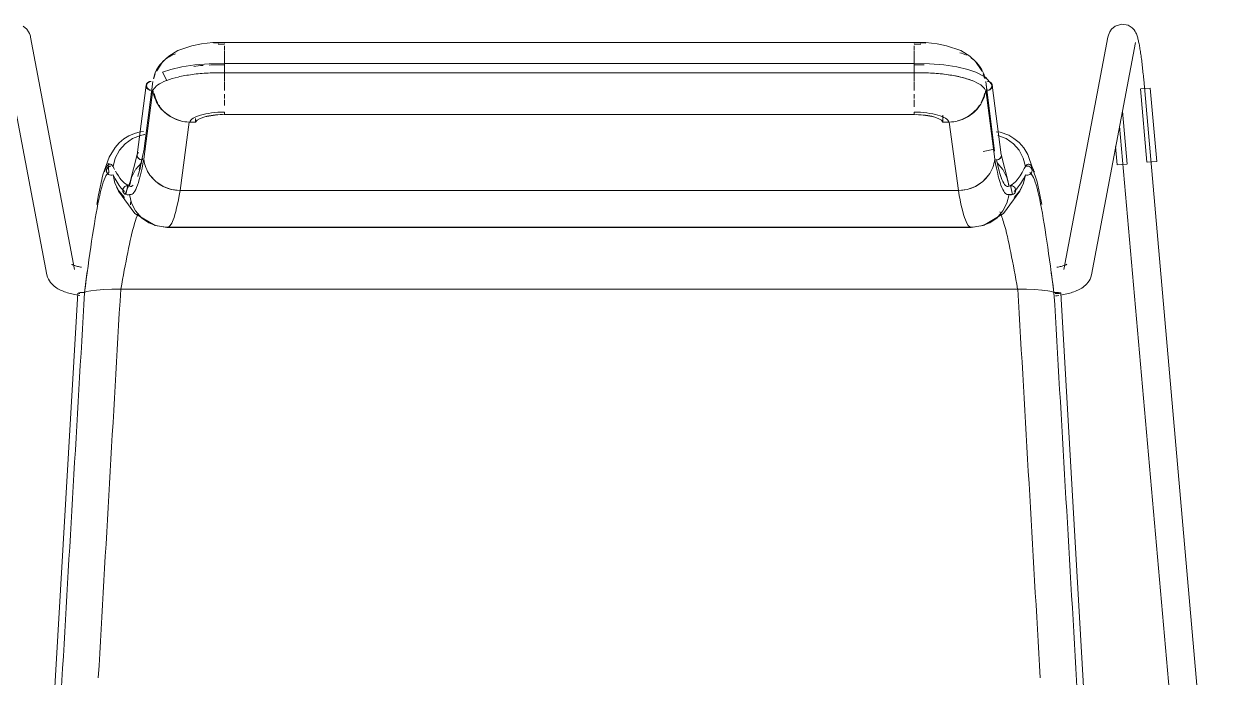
# Model space of a CAD drawing. Header units: millimetres. Extents: x 155927 to 326028, y -36033 to 97293.
# Drawn here: x 159678 to 160196, y 12868 to 13147 of the extents above; entities that cross this region are included whole.
import ezdxf

# ---------------------------------------------------------------- set-up
doc = ezdxf.new("R2010")
doc.units = ezdxf.units.MM
doc.header["$MEASUREMENT"] = 0
doc.layers.add('I-FURN', color=8, linetype='CONTINUOUS', lineweight=9)

msp = doc.modelspace()

# ---------------------------------------------------------------- linework, layer by layer
at = {"layer": 'I-FURN'}
for p, q in [((160144.75, 13146.61), (160147.5, 13147.44)), ((160147.5, 13147.44), (160150.26, 13146.96)), ((160150.26, 13146.96), (160151.91, 13145.92)), ((159677.81, 13146.61), (159679.39, 13145.28)), ((159679.39, 13145.28), (159680.14, 13144.2)), ((159680.14, 13144.2), (159680.51, 13143.4)), ((159680.51, 13143.4), (159680.72, 13142.78)), ((159680.72, 13142.78), (159680.86, 13142.27)), ((159680.86, 13142.27), (159680.95, 13141.85)), ((159699.76, 13042.56), (159680.95, 13141.85)), ((160141.61, 13141.85), (160122.8, 13042.56)), ((160141.7, 13142.27), (160141.61, 13141.85)), ((160141.84, 13142.78), (160141.7, 13142.27)), ((160142.05, 13143.4), (160141.84, 13142.78)), ((160142.42, 13144.2), (160142.05, 13143.4)), ((160143.17, 13145.28), (160142.42, 13144.2)), ((160144.75, 13146.61), (160143.17, 13145.28)), ((160151.91, 13145.92), (160152.77, 13145.01)), ((160152.77, 13145.01), (160153.25, 13144.31)), ((160153.25, 13144.31), (160153.55, 13143.75)), ((160153.55, 13143.75), (160153.77, 13143.27)), ((160153.77, 13143.27), (160153.94, 13142.84)), ((160153.94, 13142.84), (160154.08, 13142.44)), ((160154.08, 13142.44), (160154.2, 13142.04)), ((160154.2, 13142.04), (160154.32, 13141.65)), ((160154.32, 13141.65), (160154.43, 13141.24)), ((159669.16, 13139.61), (159687.97, 13040.32)), ((159749.97, 13138.25), (159743.92, 13136.13)), ((159754, 13139.04), (159749.97, 13138.25)), ((159758.82, 13139.55), (159754, 13139.04)), ((159763.85, 13139.66), (159758.82, 13139.55)), ((159763.85, 13139.66), (159763.85, 13139.49)), ((160058.71, 13139.66), (159763.85, 13139.66)), ((159763.85, 13139.36), (159763.85, 13139.64)), ((159763.85, 13136.42), (159763.85, 13138.17)), ((160058.71, 13139.49), (160058.71, 13139.66)), ((160058.71, 13139.66), (160063.74, 13139.55)), ((160058.71, 13139.64), (160058.71, 13139.36)), ((160058.71, 13138.17), (160058.71, 13136.42)), ((160063.74, 13139.55), (160068.56, 13139.04)), ((160068.56, 13139.04), (160072.59, 13138.25)), ((160072.59, 13138.25), (160078.64, 13136.13)), ((160134.59, 13040.32), (160153.4, 13139.61)), ((160154.43, 13141.24), (160154.53, 13140.83)), ((160154.53, 13140.83), (160154.63, 13140.4)), ((160154.63, 13140.4), (160154.73, 13139.96)), ((160154.73, 13139.96), (160154.83, 13139.5)), ((160154.83, 13139.5), (160154.92, 13139.02)), ((160154.92, 13139.02), (160155.02, 13138.53)), ((160155.02, 13138.53), (160155.11, 13138.01)), ((160155.11, 13138.01), (160155.2, 13137.48)), ((160155.2, 13137.48), (160155.3, 13136.93)), ((160155.3, 13136.93), (160155.39, 13136.36)), ((159737.56, 13131.44), (159734.88, 13127.54)), ((159740.04, 13133.74), (159737.56, 13131.44)), ((159743.92, 13136.13), (159740.04, 13133.74)), ((159763.85, 13133.56), (159763.85, 13136.14)), ((159763.85, 13133.41), (159763.85, 13130.38)), ((159763.85, 13130.38), (159763.85, 13133.39)), ((160058.71, 13136.14), (160058.71, 13133.56)), ((160058.71, 13130.38), (160058.71, 13133.41)), ((160058.71, 13133.39), (160058.71, 13130.38)), ((160078.64, 13136.13), (160082.52, 13133.74)), ((160082.52, 13133.74), (160085, 13131.44)), ((160085, 13131.44), (160087.68, 13127.54)), ((160155.39, 13136.36), (160155.48, 13135.77)), ((160155.48, 13135.77), (160155.57, 13135.17)), ((160155.57, 13135.17), (160155.66, 13134.55)), ((160155.66, 13134.55), (160155.75, 13133.92)), ((160155.75, 13133.92), (160155.84, 13133.27)), ((160155.84, 13133.27), (160155.93, 13132.61)), ((160155.93, 13132.61), (160156.02, 13131.93)), ((160156.02, 13131.93), (160156.1, 13131.24)), ((160156.1, 13131.24), (160156.19, 13130.54)), ((159734.88, 13127.54), (159734.78, 13127.35)), ((159740.88, 13128.1), (159737.42, 13126.94)), ((159737.42, 13126.94), (159739.18, 13123.4)), ((159745.57, 13129.2), (159740.88, 13128.1)), ((159751.19, 13130.04), (159745.57, 13129.2)), ((159757.31, 13130.53), (159751.19, 13130.04)), ((159763.85, 13130.62), (159757.31, 13130.53)), ((160058.71, 13130.62), (159763.85, 13130.62)), ((159763.85, 13126.77), (159763.85, 13130.62)), ((159763.85, 13130.62), (159763.85, 13130.56)), ((159763.85, 13130.56), (159763.85, 13130.36)), ((159763.85, 13130.36), (159763.85, 13130.05)), ((159763.85, 13130.05), (159763.85, 13129.66)), ((159763.85, 13129.66), (159763.85, 13129.21)), ((159763.85, 13129.21), (159763.85, 13128.72)), ((159763.85, 13128.72), (159763.85, 13128.22)), ((159763.85, 13128.22), (159763.85, 13127.75)), ((159763.85, 13127.75), (159763.85, 13127.33)), ((159763.85, 13127.33), (159763.85, 13127)), ((159763.85, 13127), (159763.85, 13126.77)), ((159763.85, 13126.69), (159763.85, 13122.88)), ((159763.85, 13122.88), (159763.85, 13126.69)), ((159763.85, 13126.66), (160058.71, 13126.66)), ((160058.71, 13130.62), (160058.71, 13126.67)), ((160058.71, 13130.62), (160065.25, 13130.53)), ((160058.71, 13130.56), (160058.71, 13130.62)), ((160058.71, 13130.36), (160058.71, 13130.56)), ((160058.71, 13130.05), (160058.71, 13130.36)), ((160058.71, 13129.66), (160058.71, 13130.05)), ((160058.71, 13129.21), (160058.71, 13129.66)), ((160058.71, 13128.72), (160058.71, 13129.21)), ((160058.71, 13128.22), (160058.71, 13128.72)), ((160058.71, 13127.75), (160058.71, 13128.22)), ((160058.71, 13127.33), (160058.71, 13127.75)), ((160058.71, 13127), (160058.71, 13127.33)), ((160058.71, 13126.77), (160058.71, 13127)), ((160058.71, 13126.67), (160058.71, 13126.77)), ((160058.71, 13122.88), (160058.71, 13126.69)), ((160058.71, 13126.69), (160058.71, 13122.88)), ((160064.93, 13126.58), (160058.71, 13126.66)), ((160071.49, 13126.05), (160064.93, 13126.58)), ((160065.25, 13130.53), (160071.37, 13130.04)), ((160071.37, 13130.04), (160076.99, 13129.2)), ((160076.99, 13129.2), (160081.68, 13128.1)), ((160081.68, 13128.1), (160085.14, 13126.94)), ((160085.14, 13126.94), (160089.25, 13124.76)), ((160087.68, 13127.54), (160087.78, 13127.35)), ((160156.19, 13130.54), (160156.27, 13129.83)), ((160156.27, 13129.83), (160156.35, 13129.12)), ((160156.35, 13129.12), (160156.43, 13128.39)), ((160156.43, 13128.39), (160156.51, 13127.66)), ((160156.51, 13127.66), (160156.58, 13126.92)), ((160156.58, 13126.92), (160156.66, 13126.17)), ((160156.66, 13126.17), (160156.73, 13125.43)), ((159730.4, 13121.35), (159726.55, 13091.58)), ((159733.24, 13122.91), (159729.4, 13093.22)), ((159763.85, 13119.13), (159763.85, 13122.69)), ((160058.71, 13122.69), (160058.71, 13119.13)), ((160075.51, 13125.46), (160071.49, 13126.05)), ((160079.94, 13124.49), (160075.51, 13125.46)), ((160083.38, 13123.4), (160079.94, 13124.49)), ((160089.25, 13124.76), (160091.8, 13121.85)), ((160093.16, 13093.22), (160089.32, 13122.91)), ((160089.47, 13121.72), (160090.09, 13116.95)), ((160096.01, 13091.58), (160092.16, 13121.35)), ((160156.73, 13125.43), (160156.8, 13124.68)), ((160156.8, 13124.68), (160156.87, 13123.92)), ((160156.87, 13123.92), (160156.88, 13123.77)), ((160195.83, 12680.44), (160156.88, 13123.77)), ((159733.22, 13119.37), (159729.38, 13089.67)), ((159732.79, 13119.38), (159732.47, 13116.94)), ((159763.85, 13115.66), (159763.85, 13117.5)), ((160058.71, 13117.5), (160058.71, 13115.66)), ((160089.34, 13119.37), (160093.18, 13089.67)), ((160155.46, 13119.79), (160158.22, 13088.38)), ((160155.59, 13119.8), (160157.65, 13119.98)), ((160157.65, 13119.98), (160159.7, 13120.16)), ((160159.7, 13120.16), (160162.46, 13088.75)), ((159763.85, 13112.67), (159763.85, 13115.14)), ((160058.71, 13115.14), (160058.71, 13112.67)), ((160058.71, 13112.15), (160058.71, 13112.78)), ((159744.92, 13076.29), (159748.78, 13105.57)), ((159748.78, 13105.57), (159751.5, 13105.5)), ((159751.5, 13107.17), (159751.5, 13105.5)), ((159751.5, 13105.5), (159752.14, 13106.36)), ((159752.14, 13106.36), (159753.49, 13107.15)), ((159753.49, 13107.15), (159755.47, 13107.82)), ((159755.47, 13107.82), (159757.97, 13108.33)), ((159757.97, 13108.33), (159760.82, 13108.65)), ((159760.82, 13108.65), (159763.85, 13108.76)), ((160058.71, 13108.82), (159763.85, 13108.82)), ((159763.85, 13108.76), (160058.71, 13108.76)), ((160058.71, 13108.76), (160061.74, 13108.65)), ((160061.74, 13108.65), (160064.59, 13108.33)), ((160064.59, 13108.33), (160067.09, 13107.82)), ((160067.09, 13107.82), (160069.07, 13107.15)), ((160069.07, 13107.15), (160070.42, 13106.36)), ((160070.42, 13106.36), (160071.06, 13105.5)), ((160071.06, 13105.5), (160071.06, 13108.51)), ((160071.06, 13105.5), (160073.78, 13105.57)), ((160073.78, 13105.57), (160077.64, 13076.29)), ((160149.78, 13087.63), (160147.79, 13110.24)), ((159725.35, 13100.77), (159722.99, 13099.74)), ((159727.86, 13101.43), (159725.35, 13100.77)), ((159729.28, 13101.58), (159727.86, 13101.43)), ((159728, 13099.91), (159729.75, 13100.28)), ((159729.74, 13100.28), (159728, 13099.92)), ((160095.55, 13101.25), (160093.77, 13101.48)), ((160099.15, 13099.96), (160095.55, 13101.25)), ((160146.58, 13103.89), (160183.88, 12679.39)), ((159718.81, 13096.68), (159717.07, 13094.72)), ((159720.79, 13098.36), (159718.81, 13096.68)), ((159721.4, 13096.34), (159718.92, 13093.51)), ((159722.99, 13099.74), (159720.79, 13098.36)), ((159724.49, 13098.51), (159721.4, 13096.34)), ((159728, 13099.92), (159724.49, 13098.51)), ((160098.07, 13098.51), (160094.56, 13099.92)), ((160101.16, 13096.34), (160098.07, 13098.51)), ((160101.42, 13098.62), (160099.15, 13099.96)), ((160103.64, 13093.51), (160101.16, 13096.34)), ((160103.59, 13096.84), (160101.42, 13098.62)), ((160105.58, 13094.59), (160103.59, 13096.84)), ((160144.85, 13095.16), (160145.55, 13087.26)), ((159714.57, 13090.6), (159711.9, 13082.98)), ((159717.07, 13094.72), (159714.57, 13090.6)), ((159716.28, 13086.56), (159717.19, 13090.19)), ((159717.18, 13090.19), (159716.28, 13086.56)), ((159718.92, 13093.51), (159717.18, 13090.19)), ((159726.56, 13091.66), (159723.59, 13080.04)), ((159726.6, 13091.81), (159726.53, 13091.34)), ((159726.53, 13091.34), (159726.6, 13090.88)), ((159726.79, 13092.25), (159726.6, 13091.81)), ((159726.6, 13090.88), (159726.79, 13090.43)), ((159727.08, 13092.64), (159726.79, 13092.25)), ((159726.79, 13090.43), (159727.08, 13090.05)), ((159727.08, 13090.05), (159727.47, 13089.75)), ((159728.15, 13087.71), (159729.52, 13094)), ((160093.04, 13094), (160088.22, 13093.05)), ((160095.09, 13089.75), (160095.48, 13090.05)), ((160095.48, 13090.05), (160095.77, 13090.43)), ((160095.96, 13091.81), (160095.77, 13092.25)), ((160095.77, 13090.43), (160095.96, 13090.88)), ((160096.03, 13091.34), (160095.96, 13091.81)), ((160095.96, 13090.88), (160096.03, 13091.34)), ((160096, 13091.66), (160098.97, 13080.04)), ((160105.38, 13090.19), (160103.64, 13093.51)), ((160106.28, 13086.56), (160105.38, 13090.19)), ((160107.4, 13091.77), (160105.58, 13094.59)), ((160111.39, 13080.05), (160107.4, 13091.77)), ((159713.47, 13085.35), (159713.4, 13084.86)), ((159713.4, 13084.86), (159713.46, 13084.37)), ((159713.41, 13084.86), (159713.48, 13085.34)), ((159713.46, 13084.37), (159713.41, 13084.86)), ((159713.67, 13085.8), (159713.47, 13085.35)), ((159713.48, 13085.34), (159713.67, 13085.8)), ((159713.67, 13085.8), (159713.97, 13086.19)), ((159713.97, 13086.19), (159713.67, 13085.8)), ((159713.97, 13086.19), (159714.36, 13086.5)), ((159714.36, 13086.5), (159713.97, 13086.19)), ((159715.37, 13087.49), (159714.2, 13087.81)), ((159714.2, 13087.81), (159714.4, 13083.96)), ((159714.81, 13086.7), (159714.36, 13086.5)), ((159714.36, 13086.5), (159714.82, 13086.69)), ((159715.31, 13086.77), (159714.81, 13086.7)), ((159714.82, 13086.69), (159715.31, 13086.77)), ((159715.81, 13086.73), (159716.28, 13086.56)), ((159716.28, 13086.56), (159715.81, 13086.73)), ((159725.66, 13084.97), (159724.13, 13081.91)), ((159728.39, 13088.18), (159725.88, 13085.3)), ((159727.39, 13085.27), (159728.15, 13087.71)), ((159727.47, 13089.75), (159727.92, 13089.56)), ((159727.92, 13089.56), (159728.41, 13089.48)), ((159728.41, 13089.48), (159728.91, 13089.52)), ((160093.65, 13089.52), (160094.15, 13089.48)), ((160094.15, 13089.48), (160094.64, 13089.56)), ((160096.68, 13085.3), (160094.17, 13088.18)), ((160094.64, 13089.56), (160095.09, 13089.75)), ((160098.43, 13081.91), (160096.68, 13085.3)), ((160106.28, 13086.56), (160106.75, 13086.73)), ((160106.75, 13086.73), (160106.28, 13086.56)), ((160106.75, 13086.73), (160107.25, 13086.77)), ((160107.25, 13086.77), (160106.75, 13086.73)), ((160107.25, 13086.77), (160107.74, 13086.69)), ((160107.75, 13086.7), (160107.25, 13086.77)), ((160107.74, 13086.69), (160108.2, 13086.5)), ((160108.2, 13086.5), (160107.75, 13086.7)), ((160108.2, 13086.5), (160108.59, 13086.19)), ((160108.59, 13086.19), (160108.2, 13086.5)), ((160108.59, 13086.19), (160108.89, 13085.8)), ((160108.89, 13085.8), (160108.59, 13086.19)), ((160108.89, 13085.8), (160109.08, 13085.34)), ((160109.09, 13085.35), (160108.89, 13085.8)), ((160109.08, 13085.34), (160109.15, 13084.86)), ((160109.16, 13084.86), (160109.09, 13085.35)), ((160109.15, 13084.86), (160109.1, 13084.37)), ((160109.1, 13084.37), (160109.16, 13084.86)), ((160147.59, 13087.44), (160145.55, 13087.26)), ((160149.65, 13087.62), (160147.59, 13087.44)), ((160160.41, 13088.57), (160158.35, 13088.39)), ((160162.46, 13088.75), (160160.41, 13088.57)), ((159711.9, 13082.98), (159710.01, 13074.46)), ((159713.65, 13083.92), (159713.46, 13084.37)), ((159713.46, 13084.37), (159713.64, 13083.91)), ((159713.64, 13083.91), (159713.93, 13083.51)), ((159713.94, 13083.51), (159713.65, 13083.92)), ((159713.93, 13083.51), (159714.31, 13083.19)), ((159714.31, 13083.2), (159713.94, 13083.51)), ((159714.76, 13082.99), (159714.31, 13083.2)), ((159714.31, 13083.19), (159714.76, 13082.99)), ((159715.25, 13082.9), (159714.76, 13082.99)), ((159714.76, 13082.99), (159715.25, 13082.9)), ((159715.75, 13082.93), (159715.25, 13082.9)), ((159715.25, 13082.9), (159715.75, 13082.92)), ((159716.23, 13083.08), (159715.75, 13082.93)), ((159715.75, 13082.92), (159716.23, 13083.08)), ((159717.02, 13079.47), (159716.23, 13083.08)), ((159716.23, 13083.08), (159717.01, 13079.46)), ((159723.59, 13080.04), (159721.42, 13074.72)), ((159724.13, 13081.91), (159723.24, 13078.19)), ((159732.01, 13082.91), (159734.49, 13080.17)), ((159734.49, 13080.17), (159737.61, 13078.09)), ((160084.95, 13078.09), (160088.07, 13080.17)), ((160088.07, 13080.17), (160090.55, 13082.91)), ((160099.32, 13078.19), (160098.43, 13081.91)), ((160098.97, 13080.04), (160099.29, 13078.18)), ((160106.33, 13083.08), (160105.54, 13079.47)), ((160105.55, 13079.46), (160106.33, 13083.08)), ((160106.81, 13082.93), (160106.33, 13083.08)), ((160106.33, 13083.08), (160106.81, 13082.92)), ((160107.31, 13082.9), (160106.81, 13082.93)), ((160106.81, 13082.92), (160107.31, 13082.9)), ((160107.8, 13082.99), (160107.31, 13082.9)), ((160107.31, 13082.9), (160107.8, 13082.99)), ((160108.25, 13083.2), (160107.8, 13082.99)), ((160107.8, 13082.99), (160108.25, 13083.19)), ((160108.62, 13083.51), (160108.25, 13083.2)), ((160108.25, 13083.19), (160108.63, 13083.51)), ((160108.91, 13083.92), (160108.62, 13083.51)), ((160108.63, 13083.51), (160108.92, 13083.91)), ((160109.1, 13084.37), (160108.91, 13083.92)), ((160108.92, 13083.91), (160109.1, 13084.37)), ((160113.29, 13070.39), (160111.39, 13080.05)), ((159710.01, 13074.46), (159709.27, 13070.39)), ((159717.01, 13079.46), (159718.65, 13076.14)), ((159718.66, 13076.14), (159717.02, 13079.47)), ((159718.6, 13076.06), (159717.71, 13077.81)), ((159725.58, 13066.52), (159718.6, 13076.06)), ((159718.65, 13076.14), (159721.05, 13073.3)), ((159721.05, 13073.3), (159718.66, 13076.14)), ((159720.46, 13076.93), (159720.39, 13076.44)), ((159720.39, 13076.44), (159720.46, 13075.95)), ((159720.4, 13076.44), (159720.46, 13076.93)), ((159720.46, 13075.95), (159720.4, 13076.44)), ((159720.46, 13076.93), (159720.65, 13077.39)), ((159720.65, 13077.39), (159720.46, 13076.93)), ((159720.65, 13075.49), (159720.46, 13075.95)), ((159720.46, 13075.95), (159720.65, 13075.49)), ((159720.94, 13077.8), (159720.65, 13077.39)), ((159720.65, 13077.39), (159720.95, 13077.79)), ((159720.95, 13075.09), (159720.65, 13075.49)), ((159720.65, 13075.49), (159720.94, 13075.09)), ((159721.33, 13078.11), (159720.94, 13077.8)), ((159720.94, 13075.09), (159721.33, 13074.77)), ((159720.95, 13077.79), (159721.33, 13078.11)), ((159721.33, 13074.77), (159720.95, 13075.09)), ((159721.33, 13078.11), (159721.78, 13078.31)), ((159721.78, 13078.31), (159721.33, 13078.11)), ((159721.78, 13074.57), (159721.33, 13074.77)), ((159721.33, 13074.77), (159721.78, 13074.57)), ((159722.56, 13078.48), (159721.72, 13074.59)), ((159721.78, 13078.31), (159722.27, 13078.39)), ((159722.27, 13078.39), (159721.78, 13078.31)), ((159722.27, 13074.49), (159721.78, 13074.57)), ((159721.78, 13074.57), (159722.27, 13074.49)), ((159722.27, 13078.39), (159722.77, 13078.35)), ((159722.77, 13078.36), (159722.27, 13078.39)), ((159722.77, 13074.53), (159722.27, 13074.49)), ((159722.27, 13074.49), (159722.77, 13074.52)), ((159723.24, 13078.19), (159722.77, 13078.36)), ((159722.77, 13078.35), (159723.24, 13078.19)), ((159723.24, 13074.69), (159722.77, 13074.53)), ((159722.77, 13074.52), (159723.24, 13074.69)), ((159723.24, 13074.69), (159724.13, 13070.97)), ((159737.61, 13078.09), (159741.15, 13076.77)), ((159741.15, 13076.77), (159744.92, 13076.29)), ((160077.64, 13076.29), (159744.92, 13076.29)), ((159744.92, 13076.29), (160077.64, 13076.29)), ((160077.64, 13076.29), (160081.41, 13076.77)), ((160081.41, 13076.77), (160084.95, 13078.09)), ((160096.98, 13066.52), (160103.96, 13076.06)), ((160098.26, 13074.67), (160101.14, 13074.72)), ((160098.43, 13070.97), (160099.32, 13074.69)), ((160099.79, 13078.36), (160099.32, 13078.19)), ((160099.32, 13078.19), (160099.79, 13078.35)), ((160099.79, 13074.53), (160099.32, 13074.69)), ((160099.32, 13074.69), (160099.79, 13074.52)), ((160099.79, 13078.35), (160100.29, 13078.39)), ((160100.29, 13078.39), (160099.79, 13078.36)), ((160100.29, 13074.49), (160099.79, 13074.53)), ((160099.79, 13074.52), (160100.29, 13074.49)), ((160100.84, 13074.59), (160100, 13078.48)), ((160100.29, 13078.39), (160100.78, 13078.31)), ((160100.78, 13078.31), (160100.29, 13078.39)), ((160100.78, 13074.57), (160100.29, 13074.49)), ((160100.29, 13074.49), (160100.78, 13074.57)), ((160100.78, 13078.31), (160101.23, 13078.11)), ((160101.23, 13078.11), (160100.78, 13078.31)), ((160101.23, 13074.77), (160100.78, 13074.57)), ((160100.78, 13074.57), (160101.23, 13074.77)), ((160101.23, 13078.11), (160101.61, 13077.79)), ((160101.62, 13077.8), (160101.23, 13078.11)), ((160101.61, 13075.09), (160101.23, 13074.77)), ((160101.23, 13074.77), (160101.62, 13075.09)), ((160103.9, 13076.14), (160101.51, 13073.3)), ((160101.51, 13073.3), (160103.91, 13076.14)), ((160101.61, 13077.79), (160101.91, 13077.39)), ((160101.91, 13075.49), (160101.61, 13075.09)), ((160101.91, 13077.39), (160101.62, 13077.8)), ((160101.62, 13075.09), (160101.91, 13075.49)), ((160101.91, 13077.39), (160102.1, 13076.93)), ((160102.1, 13076.93), (160101.91, 13077.39)), ((160102.1, 13075.95), (160101.91, 13075.49)), ((160101.91, 13075.49), (160102.1, 13075.95)), ((160102.1, 13076.93), (160102.16, 13076.44)), ((160102.17, 13076.44), (160102.1, 13076.93)), ((160102.16, 13076.44), (160102.1, 13075.95)), ((160102.1, 13075.95), (160102.17, 13076.44)), ((160105.54, 13079.47), (160103.9, 13076.14)), ((160103.91, 13076.14), (160105.55, 13079.46)), ((160103.96, 13076.06), (160104.85, 13077.81)), ((159725.89, 13067.58), (159724.13, 13070.97)), ((159724.13, 13070.97), (159725.88, 13067.58)), ((160098.43, 13070.97), (160096.67, 13067.58)), ((160096.68, 13067.58), (160098.43, 13070.97)), ((159734.24, 13061.41), (159725.58, 13066.52)), ((159725.88, 13067.58), (159728.39, 13064.7)), ((159728.39, 13064.71), (159725.89, 13067.58)), ((159731.53, 13062.54), (159728.39, 13064.71)), ((159728.39, 13064.7), (159731.53, 13062.53)), ((160088.32, 13061.41), (160096.98, 13066.52)), ((160094.17, 13064.71), (160091.03, 13062.54)), ((160091.03, 13062.53), (160094.17, 13064.7)), ((160096.67, 13067.58), (160094.17, 13064.71)), ((160094.17, 13064.7), (160096.68, 13067.58)), ((159734.39, 13061.34), (159731.21, 13062.71)), ((159735.1, 13061.17), (159731.53, 13062.54)), ((159731.53, 13062.53), (159735.1, 13061.17)), ((159739.43, 13060.54), (159734.39, 13061.34)), ((159738.89, 13060.7), (159735.1, 13061.17)), ((159735.1, 13061.17), (159738.89, 13060.7)), ((160083.67, 13060.7), (159738.89, 13060.7)), ((159738.89, 13060.7), (160083.67, 13060.7)), ((159739.43, 13060.54), (160044.23, 13060.54)), ((160044.23, 13060.54), (160083.13, 13060.54)), ((160083.13, 13060.54), (160088.17, 13061.34)), ((160087.46, 13061.17), (160083.67, 13060.7)), ((160083.67, 13060.7), (160087.46, 13061.17)), ((160091.03, 13062.54), (160087.46, 13061.17)), ((160087.46, 13061.17), (160091.03, 13062.53)), ((160088.17, 13061.34), (160091.35, 13062.71)), ((159698.54, 13044.79), (159698.57, 13044.77)), ((159698.57, 13044.77), (159698.64, 13044.73)), ((159698.64, 13044.73), (159698.73, 13044.68)), ((159698.73, 13044.68), (159698.88, 13044.61)), ((159698.88, 13044.61), (159699.07, 13044.52)), ((159699.07, 13044.52), (159699.31, 13044.42)), ((159699.31, 13044.42), (159699.57, 13044.32)), ((159699.57, 13044.32), (159699.88, 13044.22)), ((159699.88, 13044.22), (159700.21, 13044.11)), ((159700.21, 13044.11), (159700.58, 13044)), ((159700.58, 13044), (159700.97, 13043.89)), ((159700.97, 13043.89), (159701.4, 13043.79)), ((159701.4, 13043.79), (159701.84, 13043.68)), ((159701.84, 13043.68), (159702.31, 13043.58)), ((159702.31, 13043.58), (159702.8, 13043.49)), ((160120.25, 13043.58), (160119.76, 13043.49)), ((160120.72, 13043.68), (160120.25, 13043.58)), ((160121.16, 13043.79), (160120.72, 13043.68)), ((160121.59, 13043.89), (160121.16, 13043.79)), ((160121.98, 13044), (160121.59, 13043.89)), ((160122.35, 13044.11), (160121.98, 13044)), ((160122.68, 13044.22), (160122.35, 13044.11)), ((160122.99, 13044.32), (160122.68, 13044.22)), ((160123.25, 13044.42), (160122.99, 13044.32)), ((160123.49, 13044.52), (160123.25, 13044.42)), ((160123.68, 13044.61), (160123.49, 13044.52)), ((160123.83, 13044.68), (160123.68, 13044.61)), ((160123.92, 13044.73), (160123.83, 13044.68)), ((160123.99, 13044.77), (160123.92, 13044.73)), ((160124.02, 13044.79), (160123.99, 13044.77)), ((159687.97, 13040.32), (159688.23, 13039.34)), ((159688.23, 13039.34), (159688.59, 13038.44)), ((159688.59, 13038.44), (159689.03, 13037.65)), ((160133.97, 13038.44), (160133.53, 13037.65)), ((160134.33, 13039.34), (160133.97, 13038.44)), ((160134.59, 13040.32), (160134.33, 13039.34)), ((159689.03, 13037.65), (159689.51, 13036.96)), ((159689.51, 13036.96), (159690.02, 13036.37)), ((159690.02, 13036.37), (159690.55, 13035.85)), ((159690.55, 13035.85), (159691.08, 13035.39)), ((159691.08, 13035.39), (159691.61, 13034.99)), ((159691.61, 13034.99), (159692.14, 13034.63)), ((159692.14, 13034.63), (159692.68, 13034.31)), ((159692.68, 13034.31), (159693.22, 13034.02)), ((159693.22, 13034.02), (159693.77, 13033.75)), ((159693.77, 13033.75), (159694.33, 13033.5)), ((159694.33, 13033.5), (159694.9, 13033.26)), ((159694.9, 13033.26), (159695.48, 13033.04)), ((159695.48, 13033.04), (159696.08, 13032.84)), ((159704.03, 13032.67), (159704.93, 13033.07)), ((159704.93, 13033.07), (159704.03, 13032.67)), ((159704.93, 13033.07), (159706.67, 13033.43)), ((159706.68, 13033.43), (159704.93, 13033.07)), ((159706.68, 13033.43), (159709.14, 13033.74)), ((159709.17, 13033.74), (159706.68, 13033.43)), ((159709.17, 13033.75), (159712.23, 13033.98)), ((159712.28, 13033.98), (159709.17, 13033.74)), ((159712.27, 13033.98), (159715.75, 13034.13)), ((159715.81, 13034.14), (159712.28, 13033.98)), ((159715.75, 13034.13), (159719.5, 13034.19)), ((159719.58, 13034.19), (159715.81, 13034.14)), ((160102.98, 13034.19), (159719.58, 13034.19)), ((159719.58, 13034.19), (160103.06, 13034.19)), ((160106.75, 13034.14), (160102.98, 13034.19)), ((160103.06, 13034.19), (160106.75, 13034.14)), ((160110.28, 13033.98), (160106.75, 13034.14)), ((160106.81, 13034.13), (160110.29, 13033.98)), ((160113.39, 13033.74), (160110.28, 13033.98)), ((160110.33, 13033.98), (160113.39, 13033.75)), ((160115.88, 13033.43), (160113.39, 13033.74)), ((160113.42, 13033.74), (160115.88, 13033.43)), ((160117.63, 13033.07), (160115.88, 13033.43)), ((160115.89, 13033.43), (160117.63, 13033.07)), ((160117.63, 13033.07), (160118.53, 13032.67)), ((160118.53, 13032.67), (160117.63, 13033.07)), ((160127.08, 13033.04), (160126.48, 13032.84)), ((160127.66, 13033.26), (160127.08, 13033.04)), ((160128.23, 13033.5), (160127.66, 13033.26)), ((160128.79, 13033.75), (160128.23, 13033.5)), ((160129.34, 13034.02), (160128.79, 13033.75)), ((160129.88, 13034.31), (160129.34, 13034.02)), ((160130.42, 13034.63), (160129.88, 13034.31)), ((160130.95, 13034.99), (160130.42, 13034.63)), ((160131.48, 13035.39), (160130.95, 13034.99)), ((160132.01, 13035.85), (160131.48, 13035.39)), ((160132.54, 13036.37), (160132.01, 13035.85)), ((160133.05, 13036.96), (160132.54, 13036.37)), ((160133.53, 13037.65), (160133.05, 13036.96)), ((159681.88, 12700.57), (159701.16, 13032.48)), ((159696.08, 13032.84), (159696.68, 13032.64)), ((159696.68, 13032.64), (159697.3, 13032.46)), ((159697.3, 13032.46), (159697.93, 13032.29)), ((159697.93, 13032.29), (159698.57, 13032.12)), ((159698.57, 13032.12), (159699.23, 13031.97)), ((159699.23, 13031.97), (159699.89, 13031.83)), ((159699.89, 13031.83), (159700.57, 13031.69)), ((159700.57, 13031.69), (159701.27, 13031.57)), ((159701.22, 13032.42), (159701.16, 13032.48)), ((159701.17, 13032.48), (159701.23, 13032.42)), ((159701.27, 13031.57), (159701.97, 13031.45)), ((159701.41, 13032.37), (159701.7, 13032.33)), ((159701.7, 13032.33), (159701.41, 13032.37)), ((159701.73, 13032.62), (159701.43, 13032.58)), ((159701.43, 13032.58), (159701.73, 13032.62)), ((159701.7, 13032.33), (159702.08, 13032.29)), ((159702.08, 13032.29), (159701.7, 13032.33)), ((159702.12, 13032.66), (159701.73, 13032.62)), ((159701.73, 13032.62), (159702.11, 13032.66)), ((159702.11, 13032.66), (159702.57, 13032.68)), ((159702.57, 13032.68), (159702.12, 13032.66)), ((159703.06, 13032.69), (159702.57, 13032.68)), ((159702.57, 13032.68), (159703.06, 13032.69)), ((159703.56, 13032.68), (159703.06, 13032.69)), ((159703.06, 13032.69), (159703.56, 13032.68)), ((159704.03, 13032.67), (159703.56, 13032.68)), ((159703.56, 13032.68), (159704.03, 13032.67)), ((160119, 13032.68), (160118.53, 13032.67)), ((160118.53, 13032.67), (160119, 13032.68)), ((160119.5, 13032.69), (160119, 13032.68)), ((160119, 13032.68), (160119.5, 13032.69)), ((160119.04, 13032.27), (160119.54, 13032.26)), ((160119.54, 13032.26), (160119.04, 13032.27)), ((160119.87, 13031.34), (160119.15, 13031.25)), ((160119.99, 13032.68), (160119.5, 13032.69)), ((160119.5, 13032.69), (160119.99, 13032.68)), ((160119.54, 13032.26), (160120.03, 13032.27)), ((160120.03, 13032.27), (160119.54, 13032.26)), ((160120.59, 13031.45), (160119.87, 13031.34)), ((160120.44, 13032.66), (160119.99, 13032.68)), ((160119.99, 13032.68), (160120.45, 13032.66)), ((160120.03, 13032.27), (160120.48, 13032.29)), ((160120.48, 13032.29), (160120.03, 13032.27)), ((160120.83, 13032.62), (160120.44, 13032.66)), ((160120.45, 13032.66), (160120.83, 13032.62)), ((160120.48, 13032.29), (160120.86, 13032.33)), ((160120.86, 13032.33), (160120.48, 13032.29)), ((160121.13, 13032.58), (160120.83, 13032.62)), ((160120.83, 13032.62), (160121.13, 13032.58)), ((160120.86, 13032.33), (160121.15, 13032.37)), ((160121.15, 13032.37), (160120.86, 13032.33)), ((160121.32, 13032.53), (160121.13, 13032.58)), ((160121.13, 13032.58), (160121.33, 13032.53)), ((160121.15, 13032.37), (160121.33, 13032.42)), ((160121.34, 13032.42), (160121.15, 13032.37)), ((160121.99, 13031.69), (160121.29, 13031.57)), ((160121.39, 13032.48), (160121.32, 13032.53)), ((160121.33, 13032.53), (160121.4, 13032.48)), ((160121.33, 13032.42), (160121.39, 13032.48)), ((160121.4, 13032.48), (160121.34, 13032.42)), ((160140.68, 12700.57), (160121.4, 13032.48)), ((160122.67, 13031.83), (160121.99, 13031.69)), ((160123.33, 13031.97), (160122.67, 13031.83)), ((160123.99, 13032.12), (160123.33, 13031.97)), ((160124.63, 13032.29), (160123.99, 13032.12)), ((160125.26, 13032.46), (160124.63, 13032.29)), ((160125.88, 13032.64), (160125.26, 13032.46)), ((160126.48, 13032.84), (160125.88, 13032.64))]:
    msp.add_line(p, q, dxfattribs=at)
for centre, major_axis, ratio, start_param, end_param in [((159763.85, 13135.38), (-12.4, 0), 0.287441, 4.712389, 4.932602), ((160058.71, 13135.38), (12.4, 0), 0.287441, 1.332781, 1.570796), ((159763.85, 13123.91), (0, 15.75), 0.000004, 2.669107, 2.851347), ((160058.71, 13123.91), (0, 15.75), 0.000004, 3.431839, 3.614078), ((159728.5, 13091.35), (1.96, 0), 0.955139, 2.379629, 4.923331), ((160094.06, 13091.35), (1.96, 0), 0.955139, 4.501447, 6.790779), ((159745.05, 13091.36), (15.78, 0), 0.955139, 3.254129, 3.495629), ((159745.05, 13091.36), (15.78, 0), 0.955139, 3.495799, 3.737346), ((160077.51, 13091.36), (15.78, 0), 0.955139, 5.687432, 5.928979), ((160077.51, 13091.36), (15.78, 0), 0.955139, 5.929149, 6.170649), ((159745.05, 13091.36), (15.78, 0), 0.955139, 3.737469, 4.704147), ((160077.51, 13091.36), (15.78, 0), 0.955139, 4.720632, 5.68731)]:
    msp.add_ellipse(centre, major_axis=major_axis, ratio=ratio, start_param=start_param, end_param=end_param, dxfattribs=at)
for points in [[(159759.25, 13139.38), (159760.72, 13139.51), (159762.28, 13139.58), (159763.85, 13139.57)], [(160058.71, 13139.57), (160060.42, 13139.58), (160062.09, 13139.5), (160063.68, 13139.35)], [(160081.09, 13134.18), (160080.2, 13134.61), (160079.28, 13135.01), (160078.32, 13135.25)], [(159733.69, 13124.25), (159733.85, 13124.93), (159734.05, 13125.6), (159734.3, 13126.26)], [(159750.7, 13129.41), (159752, 13129.58), (159753.33, 13129.74), (159754.69, 13129.84)], [(159757.25, 13129.99), (159759.44, 13130.1), (159761.63, 13130.13), (159763.85, 13130.09)], [(160058.71, 13130.09), (160060.14, 13130.12), (160061.56, 13130.11), (160062.97, 13130.08)], [(160058.71, 13126.69), (160061.05, 13126.74), (160065.7, 13126.66), (160072.56, 13126.03), (160078.7, 13124.92), (160083.77, 13123.39), (160087.47, 13121.5), (160088.78, 13120.09), (160089.14, 13119.36)], [(160088.25, 13126.25), (160088.5, 13125.62), (160088.66, 13124.97), (160088.8, 13124.32)], [(159733.42, 13119.36), (159733.78, 13120.09), (159735.09, 13121.5), (159737.55, 13122.76), (159739.01, 13123.33)], [(159733.22, 13119.37), (159733.37, 13118.13), (159733.95, 13115.75), (159735.71, 13112.41), (159738.24, 13109.58), (159741.39, 13107.39), (159744.99, 13105.97), (159747.49, 13105.61), (159748.78, 13105.57)], [(159735.2, 13113.86), (159734.51, 13115.12), (159734.1, 13116.48), (159733.77, 13117.87)], [(160073.78, 13105.57), (160075.07, 13105.61), (160077.57, 13105.97), (160081.17, 13107.39), (160084.32, 13109.58), (160086.85, 13112.41), (160088.61, 13115.75), (160089.19, 13118.13), (160089.34, 13119.37)], [(160088.88, 13117.85), (160088.57, 13116.47), (160088.06, 13115.1), (160087.37, 13113.85)], [(160090.1, 13119.19), (160089.93, 13119.18), (160089.76, 13119.18), (160089.6, 13119.22)], [(159749.03, 13105.58), (159749.16, 13106.14), (159750.1, 13107.24), (159753.43, 13108.64), (159758.22, 13109.6), (159761.96, 13109.86), (159763.85, 13109.89)], [(159763.02, 13108.81), (159760.24, 13108.76), (159757.69, 13108.4), (159755.48, 13107.87)], [(160058.71, 13109.89), (160062.49, 13109.83), (160069.89, 13108.86), (160073.27, 13106.7), (160073.53, 13105.58)], [(160067.08, 13107.87), (160065.04, 13108.42), (160062.32, 13108.7), (160059.54, 13108.8)], [(159726.77, 13082.35), (159727.43, 13084.24), (159728.09, 13087.05), (159728.75, 13090.09)], [(159716.28, 13086.56), (159716.48, 13086.13), (159716.69, 13085.72), (159716.9, 13085.33)], [(159723.24, 13074.69), (159724.26, 13074.14), (159726.31, 13076.11), (159728.35, 13084.17), (159729.38, 13089.67)], [(160099.32, 13074.69), (160098.3, 13074.14), (160096.25, 13076.11), (160094.21, 13084.17), (160093.18, 13089.67)], [(159723.24, 13078.19), (159723.78, 13077.9), (159724.33, 13078.04), (159724.87, 13078.61)], [(159723.63, 13070.22), (159723.68, 13070.69), (159723.74, 13071.16), (159723.8, 13071.62)], [(159738.89, 13060.7), (159739.07, 13060.6), (159739.25, 13060.55), (159739.43, 13060.54)], [(160083.13, 13060.54), (160083.31, 13060.55), (160083.49, 13060.6), (160083.67, 13060.7)], [(159704.05, 13032.68), (159704.44, 13035.8), (159704.84, 13038.96), (159705.23, 13042.08)], [(160118.51, 13032.68), (160118.13, 13035.74), (160117.74, 13038.83), (160117.35, 13041.88)], [(159709.92, 12867.95), (159713.11, 12923.41), (159716.31, 12978.83), (159719.5, 13034.19)], [(160103.06, 13034.19), (160106.25, 12978.83), (160109.45, 12923.41), (160112.65, 12867.95)], [(159704.03, 13032.67), (159700.81, 12977.43), (159694.37, 12866.83), (159687.93, 12756.07), (159684.71, 12700.67)], [(160118.53, 13032.67), (160121.75, 12977.43), (160128.19, 12866.83), (160134.63, 12756.07), (160137.85, 12700.67)]]:
    msp.add_open_spline(points, degree=3, dxfattribs=at)
for points, knots in [([(159738.35, 13132.17), (159737.4, 13131.38), (159735.73, 13129.57), (159734.13, 13126.75), (159733.67, 13124.84), (159733.51, 13124.1)], [0.5, 0.5, 0.5, 0.5, 0.6666667, 0.8333333, 0.9365189, 0.9365189, 0.9365189, 0.9365189]), ([(159742.99, 13134.82), (159742.47, 13134.63), (159741.12, 13134.07), (159739.87, 13133.33), (159739.14, 13132.8)], [0.260519, 0.260519, 0.260519, 0.260519, 0.3333333, 0.4544474, 0.4544474, 0.4544474, 0.4544474]), ([(160089.13, 13124.03), (160088.97, 13124.8), (160088.4, 13126.7), (160086.84, 13129.56), (160084.84, 13131.75), (160083.45, 13132.75), (160083.05, 13133.02)], [0.0592823, 0.0592823, 0.0592823, 0.0592823, 0.1666667, 0.3333333, 0.5, 0.565028, 0.565028, 0.565028, 0.565028]), ([(159739.18, 13123.4), (159740.61, 13123.94), (159743.94, 13124.94), (159750, 13126.03), (159756.86, 13126.66), (159761.51, 13126.74), (159763.85, 13126.69)], [0.3397465, 0.3397465, 0.3397465, 0.3397465, 0.5, 0.6666667, 0.8333333, 0.9999948, 0.9999948, 0.9999948, 0.9999948]), ([(159732.37, 13122.96), (159732.22, 13122.96), (159732, 13122.94), (159731.71, 13122.87), (159731.44, 13122.78), (159731.13, 13122.59), (159730.81, 13122.31), (159730.57, 13121.95), (159730.44, 13121.6), (159730.39, 13121.29), (159730.39, 13121.01), (159730.42, 13120.75), (159730.49, 13120.5), (159730.61, 13120.24), (159730.8, 13119.94), (159731.12, 13119.61), (159731.52, 13119.37), (159731.87, 13119.26), (159732.13, 13119.21), (159732.29, 13119.19), (159732.37, 13119.19)], [0.1111111, 0.1111111, 0.1111111, 0.1111111, 0.1666667, 0.1944444, 0.2222222, 0.2777778, 0.3333333, 0.3888889, 0.4444444, 0.4791667, 0.5138889, 0.5486111, 0.5833333, 0.6180556, 0.6527778, 0.7222222, 0.7916667, 0.8263889, 0.8611111, 0.8888889, 0.8888889, 0.8888889, 0.8888889]), ([(159731.97, 13119.28), (159731.85, 13119.32), (159731.62, 13119.42), (159731.21, 13119.7), (159730.75, 13120.24), (159730.5, 13121.11), (159730.73, 13121.9), (159731.12, 13122.41), (159731.51, 13122.7), (159731.96, 13122.89), (159732.29, 13122.93), (159732.46, 13122.94)], [-0.8125, -0.8125, -0.8125, -0.8125, -0.765625, -0.71875, -0.625, -0.5, -0.375, -0.3125, -0.25, -0.1875, -0.125, -0.125, -0.125, -0.125]), ([(160089.34, 13119.37), (160089.48, 13119.31), (160089.69, 13119.24), (160089.98, 13119.2), (160090.26, 13119.19), (160090.56, 13119.22), (160090.85, 13119.31), (160091.12, 13119.42), (160091.43, 13119.62), (160091.75, 13119.92), (160091.99, 13120.29), (160092.12, 13120.65), (160092.17, 13120.96), (160092.17, 13121.23), (160092.14, 13121.5), (160092.07, 13121.74), (160091.95, 13121.99), (160091.76, 13122.29), (160091.44, 13122.6), (160091.04, 13122.82), (160090.69, 13122.92), (160090.43, 13122.95), (160090.27, 13122.96), (160090.19, 13122.96)], [0, 0, 0, 0, 0.0555556, 0.0833333, 0.1111111, 0.1666667, 0.1944444, 0.2222222, 0.2777778, 0.3333333, 0.3888889, 0.4444444, 0.4791667, 0.5138889, 0.5486111, 0.5833333, 0.6180556, 0.6527778, 0.7222222, 0.7916667, 0.8263889, 0.8611111, 0.8888889, 0.8888889, 0.8888889, 0.8888889]), ([(160090.1, 13122.94), (160090.27, 13122.94), (160090.55, 13122.9), (160090.94, 13122.75), (160091.35, 13122.5), (160091.81, 13121.97), (160092.06, 13121.11), (160091.83, 13120.32), (160091.44, 13119.79), (160091.05, 13119.47), (160090.75, 13119.33), (160090.59, 13119.28)], [-0.875, -0.875, -0.875, -0.875, -0.8125, -0.765625, -0.71875, -0.625, -0.5, -0.375, -0.3125, -0.25, -0.1875, -0.1875, -0.1875, -0.1875]), ([(159745.25, 13106.12), (159744.02, 13106.45), (159740.49, 13107.87), (159737.09, 13110.44), (159735.94, 13112.72), (159735.88, 13112.84)], [-0.8333333, -0.8333333, -0.8333333, -0.8333333, -0.6666667, -0.3333333, -0.3156804, -0.3156804, -0.3156804, -0.3156804]), ([(160086.73, 13112.82), (160086.66, 13112.71), (160085.17, 13110.53), (160082.13, 13107.93), (160078.55, 13106.37), (160077.31, 13106.12)], [-0.6843196, -0.6843196, -0.6843196, -0.6843196, -0.6666667, -0.3333333, -0.1666667, -0.1666667, -0.1666667, -0.1666667]), ([(159712.51, 13084.35), (159712.74, 13084.98), (159714, 13087.89), (159715.25, 13088.12), (159716.28, 13086.56)], [0.6929173, 0.6929173, 0.6929173, 0.6929173, 0.75, 1, 1, 1, 1]), ([(160099.32, 13078.19), (160098.3, 13077.65), (160096.48, 13079.38), (160094.67, 13085.86), (160093.88, 13089.58)], [0, 0, 0, 0, 0.5, 0.8877852, 0.8877852, 0.8877852, 0.8877852]), ([(160106.28, 13086.56), (160105.12, 13084.16), (160103.03, 13080.73), (160100.94, 13078.95), (160100, 13078.48)], [0, 0, 0, 0, 0.5, 0.9025379, 0.9025379, 0.9025379, 0.9025379]), ([(160110.13, 13084.14), (160109.87, 13084.86), (160108.59, 13087.89), (160107.31, 13088.12), (160106.28, 13086.56)], [0.6866019, 0.6866019, 0.6866019, 0.6866019, 0.75, 1, 1, 1, 1]), ([(159704.03, 13032.67), (159705.05, 13040.22), (159707.08, 13055.43), (159710.13, 13073.87), (159712.57, 13082.17), (159713.99, 13083.76), (159714.4, 13083.96)], [0, 0, 0, 0, 0.25, 0.5, 0.75, 0.8499411, 0.8499411, 0.8499411, 0.8499411]), ([(159716.23, 13083.08), (159717.4, 13080.67), (159719.02, 13078.01), (159720.65, 13076.34), (159721.11, 13075.95)], [0, 0, 0, 0, 0.5, 0.6963068, 0.6963068, 0.6963068, 0.6963068]), ([(159717.26, 13084.64), (159718.1, 13083.13), (159719.86, 13080.39), (159721.62, 13079.09), (159722.56, 13078.56)], [0.1417888, 0.1417888, 0.1417888, 0.1417888, 0.5, 0.9025383, 0.9025383, 0.9025383, 0.9025383]), ([(160106.33, 13083.08), (160105.16, 13080.67), (160103.54, 13078.01), (160101.91, 13076.34), (160101.45, 13075.95)], [0, 0, 0, 0, 0.5, 0.696307, 0.696307, 0.696307, 0.696307]), ([(160118.53, 13032.67), (160117.51, 13040.22), (160115.48, 13055.43), (160112.43, 13073.87), (160109.99, 13082.17), (160108.57, 13083.76), (160108.16, 13083.96)], [0, 0, 0, 0, 0.25, 0.5, 0.75, 0.8499412, 0.8499412, 0.8499412, 0.8499412]), ([(159739.43, 13060.54), (159740.25, 13060.54), (159742.09, 13062.93), (159743.92, 13070.57), (159744.92, 13076.29)], [0.0892847, 0.0892847, 0.0892847, 0.0892847, 0.5, 1, 1, 1, 1]), ([(160077.64, 13076.29), (160078.64, 13070.57), (160080.47, 13062.93), (160082.31, 13060.54), (160083.13, 13060.54)], [0, 0, 0, 0, 0.5, 0.9107154, 0.9107154, 0.9107154, 0.9107154]), ([(159719.58, 13034.19), (159720.55, 13039.58), (159722.5, 13050.36), (159724.93, 13061.08), (159726.39, 13065.32), (159726.88, 13066.47)], [0, 0, 0, 0, 0.25, 0.5, 0.625, 0.625, 0.625, 0.625]), ([(160095.37, 13067.17), (160095.96, 13065.92), (160097.52, 13061.54), (160100.06, 13050.36), (160102.01, 13039.58), (160102.98, 13034.19)], [0.3479649, 0.3479649, 0.3479649, 0.3479649, 0.5, 0.75, 1, 1, 1, 1])]:
    msp.add_open_spline(points, degree=3, knots=knots, dxfattribs=at)

doc.saveas('drawing.dxf')
